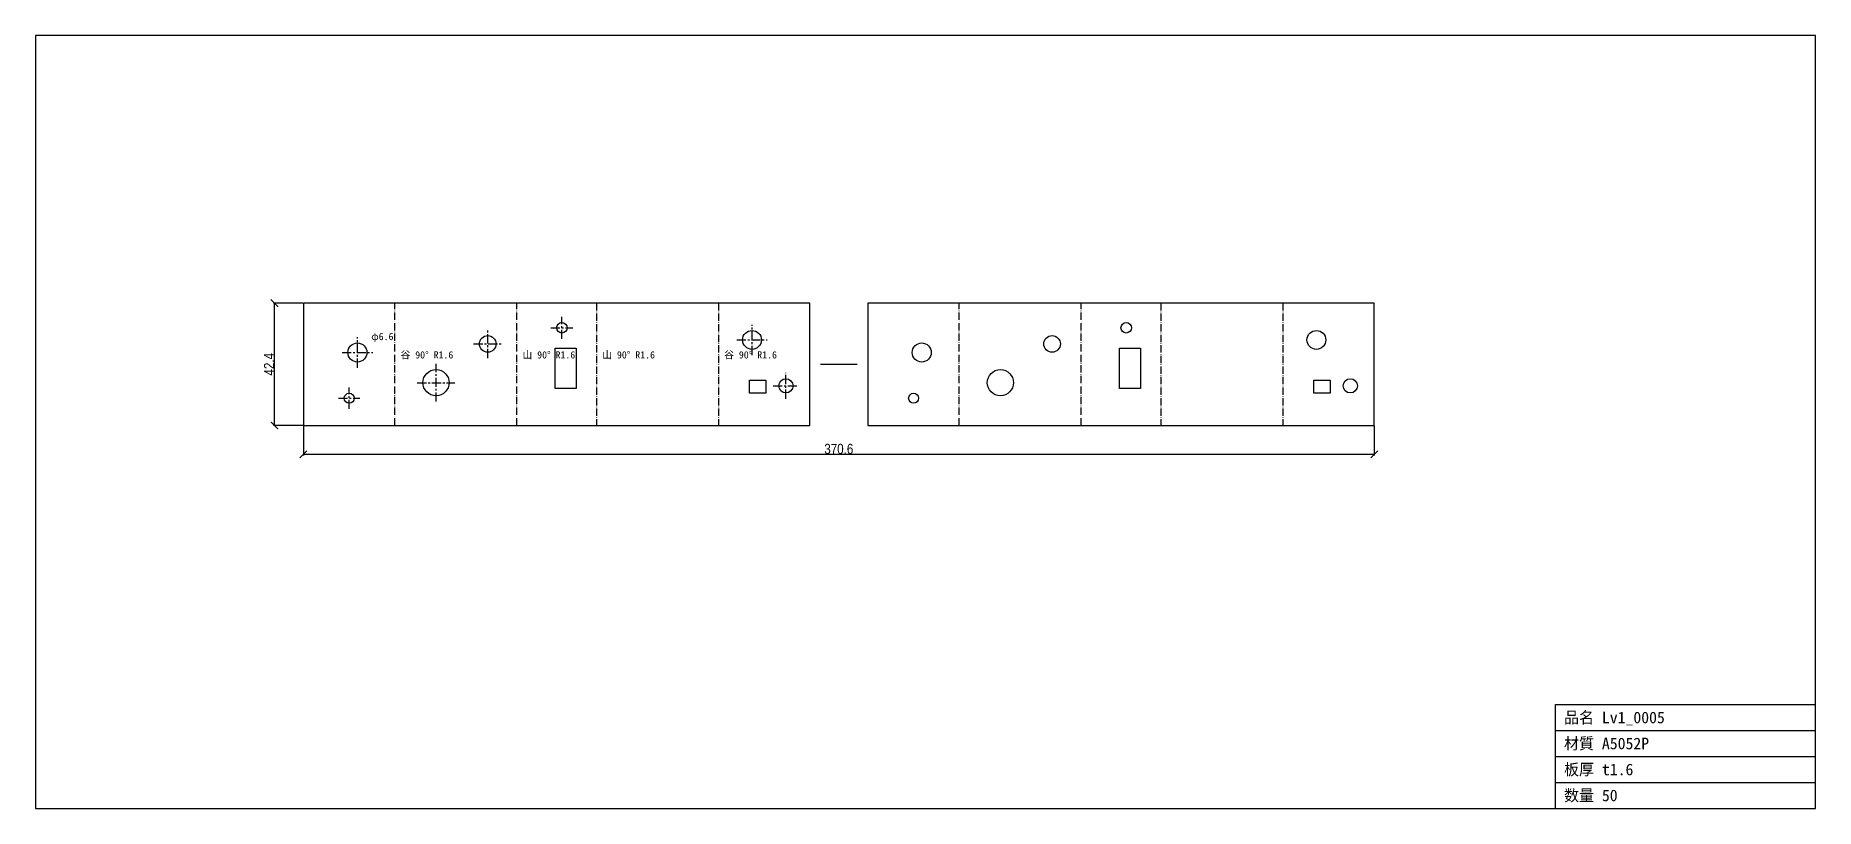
# Model space of a CAD drawing. Header units: millimetres. Extents: x -168 to 448, y -133 to 135.
import ezdxf

# ---------------------------------------------------------------- set-up
doc = ezdxf.new("R2010")
doc.units = ezdxf.units.MM
doc.linetypes.add('CENTER', pattern=[5.08, 3.175, -0.635, 0.635, -0.635])
doc.linetypes.add('DASHDOT', pattern=[3.556, 2.54, -0.508, 0, -0.508])
for name, color, linetype in [('ケガキ', 7, 'Continuous'), ('中心線', 7, 'Continuous'), ('図枠', 7, 'Continuous'), ('外形', 7, 'Continuous'), ('寸法', 7, 'Continuous'), ('文字', 7, 'Continuous'), ('曲げ線', 7, 'Continuous')]:
    doc.layers.add(name, color=color, linetype=linetype)
doc.styles.add('OpenSansCondensed-Light', font='OpenSansCondensed-Light.ttf')
doc.dimstyles.new('EZDXF', dxfattribs={"dimtxt": 0.25, "dimasz": 0.175, "dimexe": 0.375, "dimexo": 0.125, "dimgap": 0.1, "dimtad": 1, "dimlfac": 100, "dimzin": 12, "dimdsep": 46, "dimtxsty": 'OpenSansCondensed-Light', "dimblk": 'ARCHTICK', "dimcen": 2.5, "dimazin": 3, "dimtfac": 0.5, "dimtmove": 2, "dimatfit": 3})

# ---------------------------------------------------------------- blocks, each defined once
blk = doc.blocks.new('_ARCHTICK')
at = {"color": 0, "linetype": 'BYBLOCK', "const_width": 0.15}
blk.add_lwpolyline([(-0.5, -0.5), (0.5, 0.5)], dxfattribs=at)

msp = doc.modelspace()

# ---------------------------------------------------------------- linework, layer by layer
at = {"layer": 'ケガキ'}
msp.add_line((103.21, 21.19), (115.93, 21.19), dxfattribs=at)
at = {"layer": '中心線', "color": 1, "linetype": 'CENTER'}
for p, q in [((13.73, 29.99), (13.73, 37.64)), ((-11.93, 23.34), (-11.93, 33.1)), ((9.91, 33.82), (17.56, 33.82)), ((79.53, 24.36), (79.53, 34.88)), ((-62.33, 25.26), (-51.73, 25.26)), ((-57.03, 19.96), (-57.03, 30.56)), ((-16.81, 28.22), (-7.05, 28.22)), ((74.27, 29.62), (84.79, 29.62)), ((-29.81, 8.28), (-29.81, 21.33)), ((-59.86, 5.71), (-59.86, 13.15)), ((-36.34, 14.81), (-23.29, 14.81)), ((86.8, 13.71), (95.73, 13.71)), ((91.26, 9.24), (91.26, 18.17)), ((-63.58, 9.43), (-56.14, 9.43))]:
    msp.add_line(p, q, dxfattribs=at)
at = {"layer": '図枠'}
for p, q in [((447.53, 135.04), (-168.39, 135.04)), ((-168.39, 135.04), (-168.39, -132.65)), ((447.53, -132.65), (447.53, 135.04)), ((357.53, -132.65), (357.53, -96.65)), ((357.53, -96.65), (447.53, -96.65)), ((357.53, -105.65), (447.53, -105.65)), ((357.53, -114.65), (447.53, -114.65)), ((357.53, -123.65), (447.53, -123.65)), ((-168.39, -132.65), (447.53, -132.65))]:
    msp.add_line(p, q, dxfattribs=at)
at = {"layer": '外形'}
for p, q in [((99.57, 42.38), (-75.73, 42.38)), ((-75.73, 42.38), (-75.73, 0)), ((99.57, 0), (99.57, 42.38)), ((294.88, 42.38), (119.57, 42.38)), ((119.57, 42.38), (119.57, 0)), ((294.88, 0), (294.88, 42.38)), ((11.38, 12.81), (11.38, 26.71)), ((11.38, 26.71), (18.71, 26.71)), ((18.71, 26.71), (18.71, 12.81)), ((206.69, 12.81), (206.69, 26.71)), ((206.69, 26.71), (214.02, 26.71)), ((214.02, 26.71), (214.02, 12.81)), ((18.71, 12.81), (11.38, 12.81)), ((78.62, 15.65), (84.3, 15.65)), ((78.62, 11.23), (78.62, 15.65)), ((84.3, 15.65), (84.3, 11.23)), ((214.02, 12.81), (206.69, 12.81)), ((273.92, 15.65), (279.6, 15.65)), ((273.92, 11.23), (273.92, 15.65)), ((279.6, 15.65), (279.6, 11.23)), ((84.3, 11.23), (78.62, 11.23)), ((279.6, 11.23), (273.92, 11.23)), ((-75.73, 0), (99.57, 0)), ((119.57, 0), (294.88, 0))]:
    msp.add_line(p, q, dxfattribs=at)
for centre, radius in [((-11.93, 28.22), 2.88), ((13.73, 33.82), 1.82), ((79.53, 29.62), 3.26), ((183.37, 28.22), 2.88), ((209.04, 33.82), 1.82), ((274.84, 29.62), 3.26), ((-57.03, 25.26), 3.3), ((138.27, 25.26), 3.3), ((-29.81, 14.81), 4.53), ((165.49, 14.81), 4.53), ((91.26, 13.71), 2.46), ((286.57, 13.71), 2.46), ((-59.86, 9.43), 1.72), ((135.45, 9.43), 1.72)]:
    msp.add_circle(centre, radius, dxfattribs=at)
at = {"layer": '曲げ線', "color": 4, "linetype": 'DASHDOT'}
for p, q in [((-44.08, 0), (-44.08, 42.38)), ((-1.88, 0), (-1.88, 42.38)), ((25.72, 42.38), (25.72, 0)), ((67.92, 42.38), (67.92, 0)), ((151.22, 0), (151.22, 42.38)), ((193.42, 0), (193.42, 42.38)), ((221.03, 42.38), (221.03, 0)), ((263.22, 42.38), (263.22, 0))]:
    msp.add_line(p, q, dxfattribs=at)

# ---------------------------------------------------------------- texts
at = {"layer": '文字'}
for s, height, p in [('φ6.6', 2.5, (-52.23, 29.56)), ('谷 90° R1.6', 2.5, (-42.08, 23.19)), ('山 90° R1.6', 2.5, (0.12, 23.19)), ('山 90° R1.6', 2.5, (27.72, 23.19)), ('谷 90° R1.6', 2.5, (69.92, 23.19)), ('品名 Lv1_0005', 4, (360.53, -103.15)), ('材質 A5052P', 4, (360.53, -112.15)), ('板厚 t1.6', 4, (360.53, -121.15)), ('数量 50', 4, (360.53, -130.15))]:
    msp.add_text(s, height=height, dxfattribs=at).set_placement(p)

# ---------------------------------------------------------------- dimensions: what is measured, and where the dimension line sits
at = {"layer": '寸法'}
msp.add_linear_dim(base=(-85.73, 0), p1=(-75.73, 0), p2=(-75.73, 42.38), angle=90, dimstyle='EZDXF', override={"dimtxt": 3.5, "dimasz": 2.5, "dimdec": 1, "dimlfac": 1}, dxfattribs=at).render()
msp.add_linear_dim(base=(-75.73, -10), p1=(-75.73, 0), p2=(294.88, 0), dimstyle='EZDXF', override={"dimtxt": 3.5, "dimasz": 2.5, "dimdec": 1, "dimlfac": 1}, dxfattribs=at).render()

doc.saveas('drawing.dxf')
